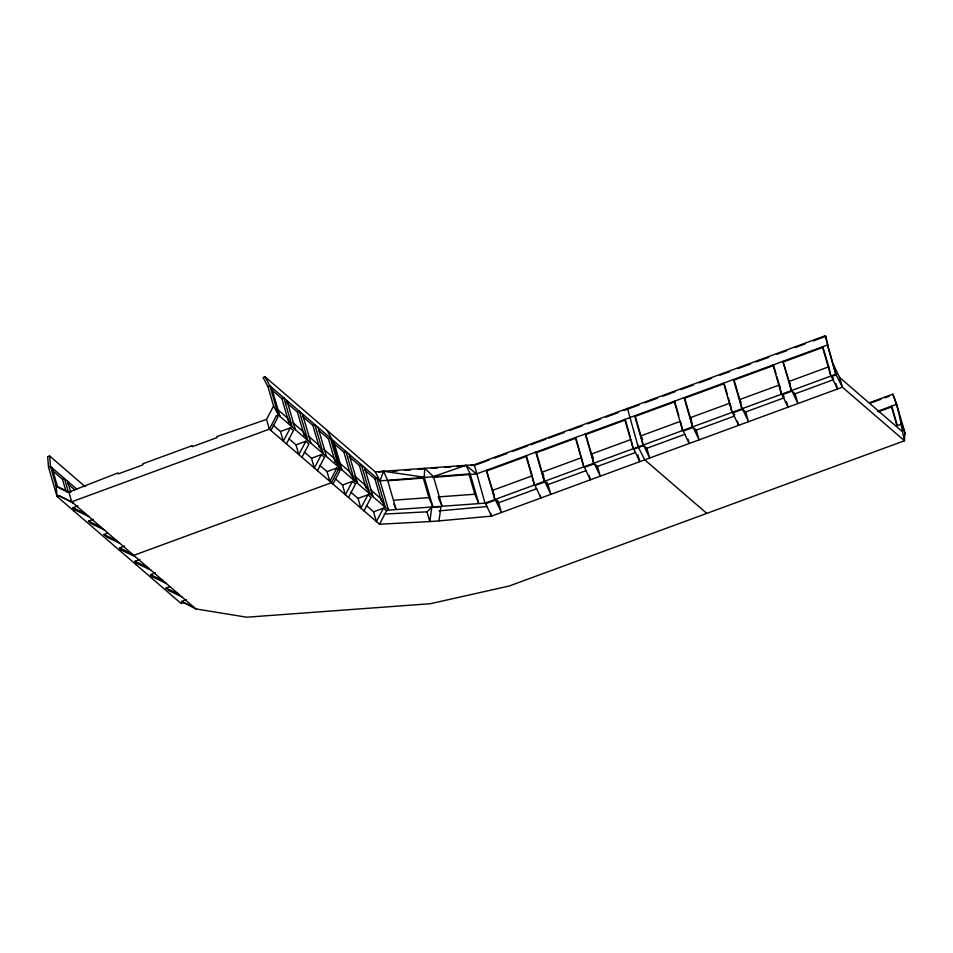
<?xml version="1.0" encoding="UTF-8"?>
<svg xmlns="http://www.w3.org/2000/svg" width="953" height="953" viewBox="0 0 953 953"><rect width="100%" height="100%" fill="white"/><g stroke="black" fill="none" stroke-linecap="round" stroke-linejoin="round"><path stroke-width="1.43" d="M186.478 599.64L181.535 601.462L195.806 608.907L246.696 617.21L430.339 603.714L509.14 586.035L904.457 440.751C900.871 425.181 899.191 409.254 892.782 394.173L869.124 402.869M431.769 507.353L426.98 511.821L429.815 521.565L438.988 520.886L440.953 506.674L431.769 507.353L429.815 521.565L379.497 524.221L269.354 429.16L266.518 419.415L273.571 406.038L267.912 386.549L263.099 377.531L265.077 376.804L375.232 471.866L380.033 480.884L388.526 510.117L484.994 503.172L835.841 374.243L842.404 387.192L904.457 440.751L904.731 433.686L905.35 434.223L896.856 404.989L892.782 394.173M265.077 376.804L269.878 385.822L380.033 480.884L383.523 471.27L424.24 477.227L432.733 506.46L428.945 497.609L423.275 478.12L424.24 477.227L424.764 468.292L433.424 476.56L441.918 505.793L438.666 498.205M379.497 524.221L386.549 510.844L388.526 510.117L278.371 415.055L276.406 415.782L269.354 429.16L71.689 501.802L58.979 495.691L57.001 496.418L48.508 467.184L47.65 456.713L49.627 455.987L85.091 486.59M270.902 430.494L277.954 417.116L276.406 415.782M286.412 443.884L293.464 430.506L290.367 427.837L283.315 441.215L280.48 431.471L273.237 425.217M301.934 457.273L308.986 443.895L305.877 441.227L298.825 454.593L295.99 444.848L288.759 438.606M317.444 470.663L324.496 457.285L321.387 454.605L314.335 467.983L311.512 458.238L304.269 451.996M332.954 484.053L340.007 470.675L336.909 467.994L329.857 481.372L327.022 471.628L319.779 465.386M348.476 497.442L355.529 484.064L352.419 481.384L345.367 494.762L342.544 485.017L335.301 478.775M363.986 510.832L371.039 497.454L367.941 494.774L360.889 508.152L358.054 498.407L350.811 492.165M386.549 510.844L383.451 508.163L376.399 521.541L373.564 511.797L366.333 505.543M432.459 477.441L476.5 473.939L827.347 345.01L835.841 374.243L825.143 335.79L474.296 464.73L375.232 471.866M48.508 467.184L50.485 466.458L76.859 489.211M267.912 386.549L269.878 385.822L278.371 415.055L273.571 406.038M52.129 470.305L62.469 479.228L64.447 478.501L68.485 492.427M271.522 389.67L281.874 398.604L283.851 397.877L292.345 427.111L287.532 418.093L278.228 410.052M49.627 455.987L50.485 466.458L56.144 485.947L68.854 492.058L117.993 472.926L118.267 473.891L142.974 464.814L142.7 463.837L192.113 445.682L192.399 446.659L217.105 437.57L216.819 436.605L266.518 419.415M286.007 402.166L297.384 411.994L299.361 411.267L307.855 440.5L303.042 431.483L292.702 422.548M88.76 516.526L76.037 510.415L72.94 507.735L77.884 505.924M280.48 431.471L290.367 427.837M302.554 416.449L312.894 425.372L314.871 424.645L323.365 453.878L318.564 444.86L308.224 435.938M104.27 529.916L91.559 523.805L88.45 521.124L93.394 519.314M295.99 444.848L305.877 441.227M319.1 430.732L328.416 438.761L330.393 438.035L338.887 467.268L334.074 458.25L323.734 449.328M119.78 543.305L107.07 537.194L103.972 534.514L107.677 533.156M311.512 458.238L321.387 454.605M343.926 452.151L345.903 451.424L354.397 480.657L349.596 471.64L343.926 452.151L333.586 443.228M135.302 556.695L122.58 550.584L119.482 547.904L124.426 546.093M327.022 471.628L336.909 467.994M119.054 549.964L121.031 549.238L133.742 555.349L331.406 482.718L338.458 469.341L340.435 468.614L331.942 439.381L327.129 430.363M349.096 456.618L359.448 465.541L361.425 464.814L369.919 494.047L365.106 485.029L354.766 476.107M150.812 570.085L138.102 563.973L134.992 561.293L139.936 559.471M342.544 485.017L352.419 481.384M364.618 470.008L374.958 478.93L376.935 478.203L385.429 507.437L380.616 498.419L370.276 489.497M166.322 583.474L153.612 577.363L150.514 574.683L155.446 572.86M358.054 498.407L367.941 494.774M476.309 464.754L488.841 460.156M494.416 458.107L506.948 453.497M512.511 451.448L527.831 445.825M530.618 444.801L545.938 439.166M548.725 438.142L564.045 432.519M569.608 430.47L582.14 425.86M587.715 423.811L600.247 419.213M605.822 417.164L618.354 412.554M623.929 410.505L628.098 408.968L627.479 408.432L638.188 446.874L644.74 459.834L706.792 513.393M629.492 408.456L639.237 404.882M644.8 402.833L657.332 398.235M662.895 396.186L675.427 391.576M681.002 389.539L693.522 384.929M699.097 382.88L711.617 378.281M719.968 375.208L729.712 371.634M738.063 368.561L750.595 363.951M756.158 361.914L768.69 357.304M777.04 354.23L786.785 350.656M795.136 347.583L804.88 344.009M813.231 340.936L825.763 336.326L827.966 345.534M181.844 596.864L169.134 590.741L166.025 588.072L169.729 586.703M373.564 511.797L383.451 508.163M487.007 470.842L526.544 456.32L532.203 475.809L492.665 490.33L494.881 499.539L486.387 470.305L493.88 494.512M581.616 457.643L542.09 472.176L544.294 481.384L535.8 452.151L536.42 452.687L575.957 438.154L575.338 437.618L583.832 466.851L576.362 439.547M625.371 419.999L624.751 419.463L633.245 448.696L631.029 439.488L591.503 454.009L593.707 463.218L585.213 433.984L585.833 434.52L625.371 419.999L630.219 436.7M674.784 401.832L674.164 401.296L682.658 430.53L680.442 421.321L640.916 435.855L643.12 445.063L634.638 415.83L635.258 416.366L674.784 401.832L678.834 415.758M730.677 405.954L729.867 403.167L690.329 417.688L692.545 426.908L684.051 397.675L684.671 398.199L724.197 383.678L727.437 394.816M773.61 365.511L772.99 364.975L781.484 394.208L779.28 385L739.742 399.533L741.958 408.742L733.465 379.508L734.084 380.044L773.61 365.511L776.04 373.874M783.497 361.89L823.035 347.357L822.415 346.821L830.909 376.054L828.693 366.845L789.155 381.379L791.371 390.587L782.878 361.354L789.966 384.154M183.095 602.796L181.118 603.523L57.001 496.418L56.144 485.947L57.692 487.281L52.034 467.792M470.842 465.541L474.916 465.267L474.296 464.73L484.994 503.172L485.613 503.708L495.5 500.075L498.61 502.755L501.433 512.5L495.5 500.075M544.913 481.92L550.846 494.345L548.023 484.6L544.913 481.92L535.038 485.553L540.97 497.978L540.16 495.191M594.327 463.754L600.271 476.178L597.436 466.434L594.327 463.754L584.451 467.387L590.384 479.812L589.168 475.642M643.751 445.599L649.684 458.024L646.849 448.279L643.751 445.599L633.864 449.232L639.797 461.657L637.771 454.688M693.165 427.432L699.097 439.857L696.262 430.113L693.165 427.432L683.277 431.066L689.21 443.49L687.995 439.321M737.419 421.155L738.623 425.336L732.69 412.911L742.578 409.278L745.675 411.958L748.51 421.702L742.578 409.278M786.428 401.606L788.048 407.169L782.103 394.745L791.991 391.123L795.1 393.792L797.923 403.536L791.991 391.123M837.461 389.015L831.528 376.59L836.46 374.779M536.777 488.734L498.61 502.755L497.418 500.277M586.19 470.568L548.023 484.6L546.831 482.111M597.436 466.434L635.603 452.413M646.849 448.279L685.016 434.246M696.262 430.113L734.429 416.092M745.675 411.958L783.842 397.925M795.1 393.792L833.267 379.77M869.744 403.405L880.882 399.307M885.051 397.77L889.232 396.234M877.665 411.279L896.237 404.453L896.856 404.989M878.285 411.815L891.913 406.8L897.178 424.895M433.424 476.56L466.017 465.326L476.5 473.939M380.033 480.884L470.151 473.855L478.644 503.089L474.856 494.238L469.198 474.749M439.083 510.879L487.257 506.519M438.988 520.886L491.557 516.133L842.404 387.192L839.569 377.448L833.637 365.023M393.089 471.211L397.52 470.889M404.894 470.341L410.803 469.912M418.176 469.364L424.085 468.936M431.459 468.388L437.367 467.959M444.741 467.411L450.65 466.982M456.547 466.541L463.932 466.005M388.026 480.717L423.275 478.12M393.684 500.206L428.945 497.609M438.13 496.93L474.856 494.238M378.686 472.235L383.523 471.27L387.514 479.931L396.007 509.164L393.839 504.101M384.071 514.084L426.98 511.821M58.967 487.888L67.866 492.177M73.238 503.136L58.979 495.691M72.94 507.735L85.651 513.846M88.45 521.124L101.161 527.235M103.972 534.514L116.683 540.625M119.482 547.904L132.193 554.015M134.992 561.293L147.715 567.404M150.514 574.683L163.225 580.794M166.025 588.072L178.735 594.184M181.535 601.462L194.257 607.573M825.143 335.79L825.763 336.326M891.913 406.8L891.293 406.264L896.952 425.753L901.895 423.942L905.35 434.223M839.569 377.448L901.621 431.006M831.528 376.59L833.589 378.377M782.103 394.745L784.176 396.531M732.69 412.911L734.763 414.698M526.544 456.32L525.925 455.784L534.419 485.017L532.513 477.119M339.244 462.717L349.596 471.64M67.639 483.695L74.882 489.937M195.806 608.907L71.689 501.802L68.854 492.058M370.955 492.856L373.016 496.727L364.522 467.494M354.754 478.18L357.506 483.338L349.012 454.104M340.614 467.375L341.984 469.948L333.49 440.715M294.072 427.206L295.442 429.779L286.948 400.546M278.55 413.816L279.932 416.401L271.438 387.168M466.017 465.326L470.151 473.855M739.742 399.533L740.934 402.023M690.329 417.688L691.521 420.178M640.916 435.855L642.691 439.583M591.503 454.009L593.278 457.738M542.09 472.176L543.865 475.904M485.613 503.708L491.557 516.133L490.747 513.345M835.841 383.44L837.056 387.621M823.44 348.75L829.503 369.633M776.85 376.649L780.09 387.788M734.084 380.044L740.552 402.321M728.247 397.592L729.462 401.773M723.577 383.142L732.071 412.375L729.867 403.167M684.671 398.199L691.949 423.263M635.258 416.366L642.536 441.418M585.833 434.52L592.718 458.19M536.42 452.687L544.508 480.526M374.958 478.93L381.426 501.207M359.448 465.541L365.916 487.817M328.416 438.761L335.289 462.431M317.98 427.325L326.474 456.558M312.894 425.372L319.374 447.648M302.458 413.936L310.952 443.169M297.384 411.994L304.257 435.652M281.874 398.604L288.747 422.262M150.824 575.302L151.634 578.09M135.314 561.913L136.124 564.7M67.544 481.182L70.784 492.32M73.25 508.354L74.06 511.142M62.469 479.228L66.102 491.76M637.557 444.253L638.188 446.874"/></g></svg>
